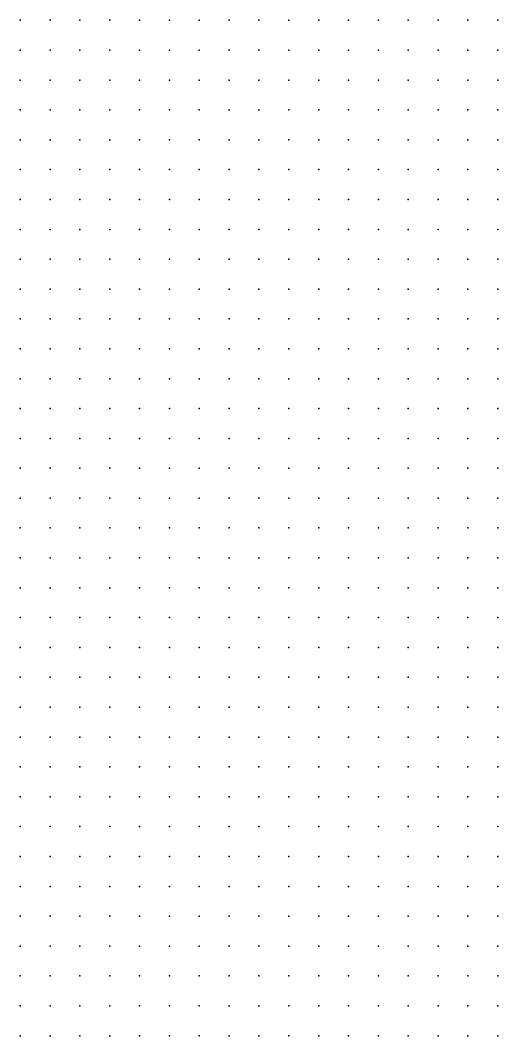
# Model space of a CAD drawing. Header units: millimetres. Extents: x 2848 to 6961, y 1568 to 7914.
# Drawn here: x 3633.28 to 3649.28, y 1615.29 to 1649.29 of the extents above; entities that cross this region are included whole.
import ezdxf

# ---------------------------------------------------------------- set-up
doc = ezdxf.new("R2010")
doc.units = ezdxf.units.MM
doc.header["$PDSIZE"] = -2

msp = doc.modelspace()

# ---------------------------------------------------------------- linework, layer by layer
at = {"color": 30, "true_color": 0xff692a}
msp.add_point((3633.282, 1649.289), dxfattribs=at)
at = {"color": 30, "true_color": 0xff6a28}
msp.add_point((3634.282, 1649.289), dxfattribs=at)
at = {"color": 30, "true_color": 0xfd6a25}
msp.add_point((3635.282, 1649.289), dxfattribs=at)
at = {"color": 30, "true_color": 0xff6b25}
msp.add_point((3636.282, 1649.289), dxfattribs=at)
at = {"color": 30, "true_color": 0xfe6627}
msp.add_point((3637.282, 1649.289), dxfattribs=at)
at = {"color": 30, "true_color": 0xfd8224}
msp.add_point((3638.282, 1649.289), dxfattribs=at)
at = {"color": 40, "true_color": 0xffb11d}
msp.add_point((3639.282, 1649.289), dxfattribs=at)
at = {"color": 40, "true_color": 0xffaf1f}
for p in [(3640.282, 1649.289), (3641.282, 1647.289)]:
    msp.add_point(p, dxfattribs=at)
at = {"color": 40, "true_color": 0xffb01f}
for p in [(3641.282, 1649.289), (3642.282, 1648.289)]:
    msp.add_point(p, dxfattribs=at)
at = {"color": 40, "true_color": 0xfeb220}
msp.add_point((3642.282, 1649.289), dxfattribs=at)
at = {"color": 40, "true_color": 0xfeb322}
msp.add_point((3643.282, 1649.289), dxfattribs=at)
at = {"color": 40, "true_color": 0xfeb324}
msp.add_point((3644.282, 1649.289), dxfattribs=at)
at = {"color": 40, "true_color": 0xffb820}
msp.add_point((3645.282, 1649.289), dxfattribs=at)
at = {"color": 40, "true_color": 0xfebc1f}
msp.add_point((3646.282, 1649.289), dxfattribs=at)
at = {"color": 23, "true_color": 0xc57e68}
msp.add_point((3647.282, 1649.289), dxfattribs=at)
at = {"color": 205, "true_color": 0x803abe}
msp.add_point((3648.282, 1649.289), dxfattribs=at)
at = {"color": 192, "true_color": 0x6d2ed5}
msp.add_point((3649.282, 1649.289), dxfattribs=at)
at = {"color": 30, "true_color": 0xfe682b}
msp.add_point((3633.282, 1648.289), dxfattribs=at)
at = {"color": 30, "true_color": 0xff6827}
msp.add_point((3634.282, 1648.289), dxfattribs=at)
at = {"color": 30, "true_color": 0xff6b29}
msp.add_point((3635.282, 1648.289), dxfattribs=at)
at = {"color": 30, "true_color": 0xff6d27}
msp.add_point((3636.282, 1648.289), dxfattribs=at)
at = {"color": 30, "true_color": 0xff6726}
msp.add_point((3637.282, 1648.289), dxfattribs=at)
at = {"color": 30, "true_color": 0xfd8524}
msp.add_point((3638.282, 1648.289), dxfattribs=at)
at = {"color": 40, "true_color": 0xffb11b}
msp.add_point((3639.282, 1648.289), dxfattribs=at)
at = {"color": 40, "true_color": 0xffad1d}
msp.add_point((3640.282, 1648.289), dxfattribs=at)
at = {"color": 40, "true_color": 0xffaf20}
msp.add_point((3641.282, 1648.289), dxfattribs=at)
at = {"color": 40, "true_color": 0xfeb123}
msp.add_point((3643.282, 1648.289), dxfattribs=at)
at = {"color": 40, "true_color": 0xfeb71d}
msp.add_point((3644.282, 1648.289), dxfattribs=at)
at = {"color": 40, "true_color": 0xfbae2a}
msp.add_point((3645.282, 1648.289), dxfattribs=at)
at = {"color": 215, "true_color": 0x9b5490}
msp.add_point((3646.282, 1648.289), dxfattribs=at)
at = {"color": 192, "true_color": 0x6a25cd}
msp.add_point((3647.282, 1648.289), dxfattribs=at)
at = {"color": 192, "true_color": 0x7432c7}
msp.add_point((3648.282, 1648.289), dxfattribs=at)
at = {"color": 183, "true_color": 0x763cc4}
msp.add_point((3649.282, 1648.289), dxfattribs=at)
at = {"color": 30, "true_color": 0xff652d}
msp.add_point((3633.282, 1647.289), dxfattribs=at)
at = {"color": 30, "true_color": 0xff662c}
msp.add_point((3634.282, 1647.289), dxfattribs=at)
at = {"color": 30, "true_color": 0xff662d}
msp.add_point((3635.282, 1647.289), dxfattribs=at)
at = {"color": 30, "true_color": 0xff6a29}
msp.add_point((3636.282, 1647.289), dxfattribs=at)
at = {"color": 30, "true_color": 0xfd6728}
msp.add_point((3637.282, 1647.289), dxfattribs=at)
at = {"color": 30, "true_color": 0xff8522}
msp.add_point((3638.282, 1647.289), dxfattribs=at)
at = {"color": 40, "true_color": 0xffb01b}
msp.add_point((3639.282, 1647.289), dxfattribs=at)
at = {"color": 40, "true_color": 0xffac1e}
msp.add_point((3640.282, 1647.289), dxfattribs=at)
at = {"color": 40, "true_color": 0xffae21}
msp.add_point((3642.282, 1647.289), dxfattribs=at)
at = {"color": 40, "true_color": 0xffb61b}
msp.add_point((3643.282, 1647.289), dxfattribs=at)
at = {"color": 40, "true_color": 0xf4a92c}
msp.add_point((3644.282, 1647.289), dxfattribs=at)
at = {"color": 205, "true_color": 0x893fa0}
msp.add_point((3645.282, 1647.289), dxfattribs=at)
at = {"color": 192, "true_color": 0x6723c4}
msp.add_point((3646.282, 1647.289), dxfattribs=at)
at = {"color": 195, "true_color": 0x7634bc}
msp.add_point((3647.282, 1647.289), dxfattribs=at)
at = {"color": 195, "true_color": 0x7336c1}
msp.add_point((3648.282, 1647.289), dxfattribs=at)
at = {"color": 183, "true_color": 0x733ac9}
msp.add_point((3649.282, 1647.289), dxfattribs=at)
at = {"color": 30, "true_color": 0xff642e}
msp.add_point((3633.282, 1646.289), dxfattribs=at)
at = {"color": 30, "true_color": 0xff652c}
for p in [(3634.282, 1646.289), (3635.282, 1646.289)]:
    msp.add_point(p, dxfattribs=at)
at = {"color": 30, "true_color": 0xfe6829}
msp.add_point((3636.282, 1646.289), dxfattribs=at)
at = {"color": 30, "true_color": 0xff642b}
for p in [(3637.282, 1646.289), (3635.282, 1645.289)]:
    msp.add_point(p, dxfattribs=at)
at = {"color": 30, "true_color": 0xfd8023}
for p in [(3638.282, 1646.289), (3639.282, 1641.289)]:
    msp.add_point(p, dxfattribs=at)
at = {"color": 40, "true_color": 0xffaf1c}
msp.add_point((3639.282, 1646.289), dxfattribs=at)
at = {"color": 40, "true_color": 0xfead1e}
for p in [(3640.282, 1646.289), (3641.282, 1646.289)]:
    msp.add_point(p, dxfattribs=at)
at = {"color": 40, "true_color": 0xffb11e}
msp.add_point((3642.282, 1646.289), dxfattribs=at)
at = {"color": 40, "true_color": 0xfbae22}
msp.add_point((3643.282, 1646.289), dxfattribs=at)
at = {"color": 205, "true_color": 0x89429e}
msp.add_point((3644.282, 1646.289), dxfattribs=at)
at = {"color": 192, "true_color": 0x6923c1}
msp.add_point((3645.282, 1646.289), dxfattribs=at)
at = {"color": 195, "true_color": 0x7230b4}
msp.add_point((3646.282, 1646.289), dxfattribs=at)
at = {"color": 195, "true_color": 0x7031bd}
msp.add_point((3647.282, 1646.289), dxfattribs=at)
at = {"color": 195, "true_color": 0x7235c0}
msp.add_point((3648.282, 1646.289), dxfattribs=at)
at = {"color": 195, "true_color": 0x7138c3}
msp.add_point((3649.282, 1646.289), dxfattribs=at)
at = {"color": 30, "true_color": 0xfe612c}
msp.add_point((3633.282, 1645.289), dxfattribs=at)
at = {"color": 30, "true_color": 0xfd642b}
msp.add_point((3634.282, 1645.289), dxfattribs=at)
at = {"color": 30, "true_color": 0xff652f}
msp.add_point((3636.282, 1645.289), dxfattribs=at)
at = {"color": 30, "true_color": 0xff622b}
msp.add_point((3637.282, 1645.289), dxfattribs=at)
at = {"color": 30, "true_color": 0xfd7927}
msp.add_point((3638.282, 1645.289), dxfattribs=at)
at = {"color": 40, "true_color": 0xffad19}
for p in [(3639.282, 1645.289), (3640.282, 1642.289)]:
    msp.add_point(p, dxfattribs=at)
at = {"color": 40, "true_color": 0xffab1a}
msp.add_point((3640.282, 1645.289), dxfattribs=at)
at = {"color": 40, "true_color": 0xfdac1f}
msp.add_point((3641.282, 1645.289), dxfattribs=at)
at = {"color": 40, "true_color": 0xffb619}
msp.add_point((3642.282, 1645.289), dxfattribs=at)
at = {"color": 225, "true_color": 0xa65c7f}
msp.add_point((3643.282, 1645.289), dxfattribs=at)
at = {"color": 192, "true_color": 0x6321c1}
msp.add_point((3644.282, 1645.289), dxfattribs=at)
at = {"color": 195, "true_color": 0x722fb2}
msp.add_point((3645.282, 1645.289), dxfattribs=at)
at = {"color": 195, "true_color": 0x6f2bb6}
msp.add_point((3646.282, 1645.289), dxfattribs=at)
at = {"color": 195, "true_color": 0x6e2fbb}
msp.add_point((3647.282, 1645.289), dxfattribs=at)
at = {"color": 195, "true_color": 0x6e36bf}
msp.add_point((3648.282, 1645.289), dxfattribs=at)
at = {"color": 195, "true_color": 0x6d39c1}
msp.add_point((3649.282, 1645.289), dxfattribs=at)
at = {"color": 30, "true_color": 0xfe612e}
for p in [(3633.282, 1644.289), (3636.282, 1642.289), (3637.282, 1641.289)]:
    msp.add_point(p, dxfattribs=at)
at = {"color": 30, "true_color": 0xfe622f}
msp.add_point((3634.282, 1644.289), dxfattribs=at)
at = {"color": 30, "true_color": 0xff622d}
msp.add_point((3635.282, 1644.289), dxfattribs=at)
at = {"color": 30, "true_color": 0xff642c}
for p in [(3636.282, 1644.289), (3637.282, 1643.289)]:
    msp.add_point(p, dxfattribs=at)
at = {"color": 30, "true_color": 0xfe632a}
msp.add_point((3637.282, 1644.289), dxfattribs=at)
at = {"color": 30, "true_color": 0xff7129}
msp.add_point((3638.282, 1644.289), dxfattribs=at)
at = {"color": 40, "true_color": 0xffa91c}
msp.add_point((3639.282, 1644.289), dxfattribs=at)
at = {"color": 40, "true_color": 0xfca91d}
msp.add_point((3640.282, 1644.289), dxfattribs=at)
at = {"color": 40, "true_color": 0xffb413}
msp.add_point((3641.282, 1644.289), dxfattribs=at)
at = {"color": 23, "true_color": 0xd78949}
msp.add_point((3642.282, 1644.289), dxfattribs=at)
at = {"color": 192, "true_color": 0x6524bc}
msp.add_point((3643.282, 1644.289), dxfattribs=at)
at = {"color": 195, "true_color": 0x6d2eb1}
msp.add_point((3644.282, 1644.289), dxfattribs=at)
at = {"color": 195, "true_color": 0x6e2bb6}
msp.add_point((3645.282, 1644.289), dxfattribs=at)
at = {"color": 195, "true_color": 0x6c2cb4}
msp.add_point((3646.282, 1644.289), dxfattribs=at)
at = {"color": 195, "true_color": 0x6a30b8}
msp.add_point((3647.282, 1644.289), dxfattribs=at)
at = {"color": 195, "true_color": 0x6d33bd}
msp.add_point((3648.282, 1644.289), dxfattribs=at)
at = {"color": 195, "true_color": 0x6b37bf}
msp.add_point((3649.282, 1644.289), dxfattribs=at)
at = {"color": 20, "true_color": 0xff5f2f}
for p in [(3633.282, 1643.289), (3634.282, 1642.289), (3635.282, 1642.289), (3636.282, 1641.289), (3637.282, 1640.289)]:
    msp.add_point(p, dxfattribs=at)
at = {"color": 30, "true_color": 0xfe6030}
msp.add_point((3634.282, 1643.289), dxfattribs=at)
at = {"color": 30, "true_color": 0xff602e}
for p in [(3635.282, 1643.289), (3638.282, 1642.289)]:
    msp.add_point(p, dxfattribs=at)
at = {"color": 30, "true_color": 0xfe632d}
for p in [(3636.282, 1643.289), (3637.282, 1642.289)]:
    msp.add_point(p, dxfattribs=at)
at = {"color": 30, "true_color": 0xff672b}
msp.add_point((3638.282, 1643.289), dxfattribs=at)
at = {"color": 40, "true_color": 0xffa21e}
msp.add_point((3639.282, 1643.289), dxfattribs=at)
at = {"color": 40, "true_color": 0xfcab1b}
msp.add_point((3640.282, 1643.289), dxfattribs=at)
at = {"color": 40, "true_color": 0xffae16}
msp.add_point((3641.282, 1643.289), dxfattribs=at)
at = {"color": 205, "true_color": 0x8d4b93}
msp.add_point((3642.282, 1643.289), dxfattribs=at)
at = {"color": 192, "true_color": 0x6727bc}
msp.add_point((3643.282, 1643.289), dxfattribs=at)
at = {"color": 195, "true_color": 0x6d2fb4}
msp.add_point((3644.282, 1643.289), dxfattribs=at)
at = {"color": 195, "true_color": 0x6c2eb5}
msp.add_point((3645.282, 1643.289), dxfattribs=at)
at = {"color": 195, "true_color": 0x6a2eb4}
msp.add_point((3646.282, 1643.289), dxfattribs=at)
at = {"color": 195, "true_color": 0x6a31b6}
msp.add_point((3647.282, 1643.289), dxfattribs=at)
at = {"color": 195, "true_color": 0x6934ba}
msp.add_point((3648.282, 1643.289), dxfattribs=at)
at = {"color": 195, "true_color": 0x6a38bd}
msp.add_point((3649.282, 1643.289), dxfattribs=at)
at = {"color": 20, "true_color": 0xff5d2f}
for p in [(3633.282, 1642.289), (3636.282, 1640.289), (3637.282, 1639.289)]:
    msp.add_point(p, dxfattribs=at)
at = {"color": 30, "true_color": 0xfe931f}
msp.add_point((3639.282, 1642.289), dxfattribs=at)
at = {"color": 40, "true_color": 0xf5a125}
msp.add_point((3641.282, 1642.289), dxfattribs=at)
at = {"color": 195, "true_color": 0x7635ab}
msp.add_point((3642.282, 1642.289), dxfattribs=at)
at = {"color": 195, "true_color": 0x692cb7}
msp.add_point((3643.282, 1642.289), dxfattribs=at)
at = {"color": 185, "true_color": 0x682fb2}
msp.add_point((3644.282, 1642.289), dxfattribs=at)
at = {"color": 195, "true_color": 0x6930b5}
for p in [(3645.282, 1642.289), (3646.282, 1642.289)]:
    msp.add_point(p, dxfattribs=at)
at = {"color": 185, "true_color": 0x6830b5}
msp.add_point((3647.282, 1642.289), dxfattribs=at)
at = {"color": 185, "true_color": 0x6833b7}
msp.add_point((3648.282, 1642.289), dxfattribs=at)
at = {"color": 195, "true_color": 0x6937bc}
msp.add_point((3649.282, 1642.289), dxfattribs=at)
at = {"color": 20, "true_color": 0xfe5b30}
for p in [(3633.282, 1641.289), (3636.282, 1639.289)]:
    msp.add_point(p, dxfattribs=at)
at = {"color": 20, "true_color": 0xff5c2f}
msp.add_point((3634.282, 1641.289), dxfattribs=at)
at = {"color": 20, "true_color": 0xfd5f2f}
for p in [(3635.282, 1641.289), (3646.282, 1629.289)]:
    msp.add_point(p, dxfattribs=at)
at = {"color": 20, "true_color": 0xff5d2e}
msp.add_point((3638.282, 1641.289), dxfattribs=at)
at = {"color": 40, "true_color": 0xffae17}
msp.add_point((3640.282, 1641.289), dxfattribs=at)
at = {"color": 40, "true_color": 0xffa91b}
msp.add_point((3641.282, 1641.289), dxfattribs=at)
at = {"color": 205, "true_color": 0x834399}
msp.add_point((3642.282, 1641.289), dxfattribs=at)
at = {"color": 192, "true_color": 0x622bbc}
msp.add_point((3643.282, 1641.289), dxfattribs=at)
at = {"color": 195, "true_color": 0x6930b1}
msp.add_point((3644.282, 1641.289), dxfattribs=at)
at = {"color": 185, "true_color": 0x6530b2}
msp.add_point((3645.282, 1641.289), dxfattribs=at)
at = {"color": 185, "true_color": 0x672fb4}
msp.add_point((3646.282, 1641.289), dxfattribs=at)
at = {"color": 185, "true_color": 0x6631b3}
for p in [(3647.282, 1641.289), (3645.282, 1640.289)]:
    msp.add_point(p, dxfattribs=at)
at = {"color": 185, "true_color": 0x6633b4}
msp.add_point((3648.282, 1641.289), dxfattribs=at)
at = {"color": 185, "true_color": 0x6637b9}
msp.add_point((3649.282, 1641.289), dxfattribs=at)
at = {"color": 20, "true_color": 0xff5931}
for p in [(3633.282, 1640.289), (3636.282, 1638.289)]:
    msp.add_point(p, dxfattribs=at)
at = {"color": 20, "true_color": 0xff5a32}
for p in [(3634.282, 1640.289), (3638.282, 1637.289), (3639.282, 1637.289), (3639.282, 1636.289)]:
    msp.add_point(p, dxfattribs=at)
at = {"color": 20, "true_color": 0xfe5d31}
msp.add_point((3635.282, 1640.289), dxfattribs=at)
at = {"color": 20, "true_color": 0xfe5d2f}
for p in [(3638.282, 1640.289), (3638.282, 1639.289), (3638.282, 1638.289)]:
    msp.add_point(p, dxfattribs=at)
at = {"color": 30, "true_color": 0xfd6c29}
msp.add_point((3639.282, 1640.289), dxfattribs=at)
at = {"color": 40, "true_color": 0xfca518}
msp.add_point((3640.282, 1640.289), dxfattribs=at)
at = {"color": 40, "true_color": 0xffae12}
msp.add_point((3641.282, 1640.289), dxfattribs=at)
at = {"color": 225, "true_color": 0x9b5883}
msp.add_point((3642.282, 1640.289), dxfattribs=at)
at = {"color": 192, "true_color": 0x5b29be}
msp.add_point((3643.282, 1640.289), dxfattribs=at)
at = {"color": 195, "true_color": 0x6a32b1}
msp.add_point((3644.282, 1640.289), dxfattribs=at)
at = {"color": 185, "true_color": 0x6532b3}
for p in [(3646.282, 1640.289), (3645.282, 1639.289)]:
    msp.add_point(p, dxfattribs=at)
at = {"color": 185, "true_color": 0x6532b1}
msp.add_point((3647.282, 1640.289), dxfattribs=at)
at = {"color": 185, "true_color": 0x6433b1}
for p in [(3648.282, 1640.289), (3644.282, 1638.289)]:
    msp.add_point(p, dxfattribs=at)
at = {"color": 185, "true_color": 0x6336b5}
msp.add_point((3649.282, 1640.289), dxfattribs=at)
at = {"color": 20, "true_color": 0xff5732}
for p in [(3633.282, 1639.289), (3640.282, 1634.289)]:
    msp.add_point(p, dxfattribs=at)
at = {"color": 20, "true_color": 0xff5834}
msp.add_point((3634.282, 1639.289), dxfattribs=at)
at = {"color": 20, "true_color": 0xff5932}
msp.add_point((3635.282, 1639.289), dxfattribs=at)
at = {"color": 20, "true_color": 0xfe5e2e}
msp.add_point((3639.282, 1639.289), dxfattribs=at)
at = {"color": 30, "true_color": 0xfc9721}
msp.add_point((3640.282, 1639.289), dxfattribs=at)
at = {"color": 40, "true_color": 0xffb40d}
msp.add_point((3641.282, 1639.289), dxfattribs=at)
at = {"color": 13, "true_color": 0xb9725e}
msp.add_point((3642.282, 1639.289), dxfattribs=at)
at = {"color": 192, "true_color": 0x5b29c0}
msp.add_point((3643.282, 1639.289), dxfattribs=at)
at = {"color": 185, "true_color": 0x6634af}
msp.add_point((3644.282, 1639.289), dxfattribs=at)
at = {"color": 185, "true_color": 0x6133b0}
msp.add_point((3646.282, 1639.289), dxfattribs=at)
at = {"color": 185, "true_color": 0x6134b3}
msp.add_point((3647.282, 1639.289), dxfattribs=at)
at = {"color": 185, "true_color": 0x6234b1}
for p in [(3648.282, 1639.289), (3645.282, 1638.289)]:
    msp.add_point(p, dxfattribs=at)
at = {"color": 185, "true_color": 0x6036b2}
msp.add_point((3649.282, 1639.289), dxfattribs=at)
at = {"color": 20, "true_color": 0xff5733}
for p in [(3633.282, 1638.289), (3634.282, 1638.289), (3635.282, 1637.289), (3636.282, 1636.289), (3637.282, 1636.289), (3638.282, 1635.289), (3639.282, 1634.289)]:
    msp.add_point(p, dxfattribs=at)
at = {"color": 20, "true_color": 0xff5833}
for p in [(3635.282, 1638.289), (3636.282, 1637.289), (3637.282, 1637.289), (3638.282, 1636.289), (3639.282, 1635.289), (3640.282, 1635.289)]:
    msp.add_point(p, dxfattribs=at)
at = {"color": 20, "true_color": 0xfe5b32}
for p in [(3637.282, 1638.289), (3647.282, 1628.289)]:
    msp.add_point(p, dxfattribs=at)
at = {"color": 20, "true_color": 0xff5632}
for p in [(3639.282, 1638.289), (3640.282, 1636.289)]:
    msp.add_point(p, dxfattribs=at)
at = {"color": 30, "true_color": 0xfe7a28}
msp.add_point((3640.282, 1638.289), dxfattribs=at)
at = {"color": 40, "true_color": 0xfeb010}
msp.add_point((3641.282, 1638.289), dxfattribs=at)
at = {"color": 33, "true_color": 0xe29136}
msp.add_point((3642.282, 1638.289), dxfattribs=at)
at = {"color": 185, "true_color": 0x6031b5}
msp.add_point((3643.282, 1638.289), dxfattribs=at)
at = {"color": 185, "true_color": 0x6236b2}
msp.add_point((3646.282, 1638.289), dxfattribs=at)
at = {"color": 185, "true_color": 0x6033b2}
msp.add_point((3647.282, 1638.289), dxfattribs=at)
at = {"color": 185, "true_color": 0x6135b1}
msp.add_point((3648.282, 1638.289), dxfattribs=at)
at = {"color": 185, "true_color": 0x5e36b1}
for p in [(3649.282, 1638.289), (3647.282, 1637.289), (3646.282, 1636.289)]:
    msp.add_point(p, dxfattribs=at)
at = {"color": 20, "true_color": 0xff5537}
msp.add_point((3633.282, 1637.289), dxfattribs=at)
at = {"color": 20, "true_color": 0xff5534}
for p in [(3634.282, 1637.289), (3637.282, 1635.289)]:
    msp.add_point(p, dxfattribs=at)
at = {"color": 30, "true_color": 0xfc602f}
msp.add_point((3640.282, 1637.289), dxfattribs=at)
at = {"color": 30, "true_color": 0xff9e1b}
msp.add_point((3641.282, 1637.289), dxfattribs=at)
at = {"color": 40, "true_color": 0xffac16}
msp.add_point((3642.282, 1637.289), dxfattribs=at)
at = {"color": 205, "true_color": 0x7f4a92}
msp.add_point((3643.282, 1637.289), dxfattribs=at)
at = {"color": 185, "true_color": 0x5a30b6}
msp.add_point((3644.282, 1637.289), dxfattribs=at)
at = {"color": 185, "true_color": 0x6236af}
msp.add_point((3645.282, 1637.289), dxfattribs=at)
at = {"color": 185, "true_color": 0x5f35b1}
msp.add_point((3646.282, 1637.289), dxfattribs=at)
at = {"color": 185, "true_color": 0x5d37b1}
msp.add_point((3648.282, 1637.289), dxfattribs=at)
at = {"color": 185, "true_color": 0x5d35b0}
msp.add_point((3649.282, 1637.289), dxfattribs=at)
at = {"color": 20, "true_color": 0xff5237}
for p in [(3633.282, 1636.289), (3634.282, 1635.289), (3636.282, 1634.289), (3637.282, 1633.289), (3639.282, 1632.289), (3640.282, 1631.289), (3641.282, 1631.289)]:
    msp.add_point(p, dxfattribs=at)
at = {"color": 20, "true_color": 0xff5436}
for p in [(3634.282, 1636.289), (3637.282, 1634.289), (3638.282, 1634.289), (3639.282, 1633.289), (3642.282, 1631.289), (3643.282, 1631.289)]:
    msp.add_point(p, dxfattribs=at)
at = {"color": 20, "true_color": 0xff5635}
msp.add_point((3635.282, 1636.289), dxfattribs=at)
at = {"color": 30, "true_color": 0xfd7a2a}
msp.add_point((3641.282, 1636.289), dxfattribs=at)
at = {"color": 40, "true_color": 0xffb40b}
msp.add_point((3642.282, 1636.289), dxfattribs=at)
at = {"color": 23, "true_color": 0xbb755b}
msp.add_point((3643.282, 1636.289), dxfattribs=at)
at = {"color": 175, "true_color": 0x532dbe}
msp.add_point((3644.282, 1636.289), dxfattribs=at)
at = {"color": 185, "true_color": 0x6138ae}
msp.add_point((3645.282, 1636.289), dxfattribs=at)
at = {"color": 185, "true_color": 0x5b37b1}
msp.add_point((3647.282, 1636.289), dxfattribs=at)
at = {"color": 185, "true_color": 0x5d37ae}
msp.add_point((3648.282, 1636.289), dxfattribs=at)
at = {"color": 185, "true_color": 0x5d37b0}
for p in [(3649.282, 1636.289), (3646.282, 1635.289)]:
    msp.add_point(p, dxfattribs=at)
at = {"color": 20, "true_color": 0xff5138}
for p in [(3633.282, 1635.289), (3634.282, 1634.289), (3635.282, 1634.289), (3636.282, 1633.289), (3638.282, 1632.289), (3640.282, 1630.289), (3643.282, 1629.289), (3647.282, 1626.289)]:
    msp.add_point(p, dxfattribs=at)
at = {"color": 20, "true_color": 0xfe5337}
for p in [(3635.282, 1635.289), (3640.282, 1632.289)]:
    msp.add_point(p, dxfattribs=at)
at = {"color": 20, "true_color": 0xff5438}
msp.add_point((3636.282, 1635.289), dxfattribs=at)
at = {"color": 20, "true_color": 0xfd5933}
msp.add_point((3641.282, 1635.289), dxfattribs=at)
at = {"color": 30, "true_color": 0xff9b19}
msp.add_point((3642.282, 1635.289), dxfattribs=at)
at = {"color": 40, "true_color": 0xf5a41d}
msp.add_point((3643.282, 1635.289), dxfattribs=at)
at = {"color": 185, "true_color": 0x683ea4}
msp.add_point((3644.282, 1635.289), dxfattribs=at)
at = {"color": 185, "true_color": 0x5935b3}
msp.add_point((3645.282, 1635.289), dxfattribs=at)
at = {"color": 185, "true_color": 0x5a37ad}
msp.add_point((3647.282, 1635.289), dxfattribs=at)
at = {"color": 185, "true_color": 0x5937b0}
msp.add_point((3648.282, 1635.289), dxfattribs=at)
at = {"color": 185, "true_color": 0x5a38b0}
msp.add_point((3649.282, 1635.289), dxfattribs=at)
at = {"color": 20, "true_color": 0xff4f37}
for p in [(3633.282, 1634.289), (3636.282, 1632.289)]:
    msp.add_point(p, dxfattribs=at)
at = {"color": 20, "true_color": 0xfd5435}
for p in [(3641.282, 1634.289), (3643.282, 1630.289)]:
    msp.add_point(p, dxfattribs=at)
at = {"color": 30, "true_color": 0xfd692d}
msp.add_point((3642.282, 1634.289), dxfattribs=at)
at = {"color": 40, "true_color": 0xffb10c}
msp.add_point((3643.282, 1634.289), dxfattribs=at)
at = {"color": 13, "true_color": 0xb4715e}
msp.add_point((3644.282, 1634.289), dxfattribs=at)
at = {"color": 175, "true_color": 0x4f30bc}
msp.add_point((3645.282, 1634.289), dxfattribs=at)
at = {"color": 185, "true_color": 0x5d3bac}
msp.add_point((3646.282, 1634.289), dxfattribs=at)
at = {"color": 185, "true_color": 0x5839b1}
for p in [(3647.282, 1634.289), (3649.282, 1634.289)]:
    msp.add_point(p, dxfattribs=at)
at = {"color": 185, "true_color": 0x573aae}
msp.add_point((3648.282, 1634.289), dxfattribs=at)
at = {"color": 20, "true_color": 0xfe4d3b}
msp.add_point((3633.282, 1633.289), dxfattribs=at)
at = {"color": 20, "true_color": 0xff4f38}
for p in [(3634.282, 1633.289), (3635.282, 1632.289), (3637.282, 1631.289), (3639.282, 1630.289), (3642.282, 1628.289), (3644.282, 1627.289)]:
    msp.add_point(p, dxfattribs=at)
at = {"color": 20, "true_color": 0xff5038}
for p in [(3635.282, 1633.289), (3637.282, 1632.289), (3638.282, 1631.289), (3643.282, 1628.289)]:
    msp.add_point(p, dxfattribs=at)
at = {"color": 20, "true_color": 0xfe5335}
for p in [(3638.282, 1633.289), (3641.282, 1632.289)]:
    msp.add_point(p, dxfattribs=at)
at = {"color": 20, "true_color": 0xff5532}
msp.add_point((3640.282, 1633.289), dxfattribs=at)
at = {"color": 20, "true_color": 0xfe5735}
msp.add_point((3641.282, 1633.289), dxfattribs=at)
at = {"color": 20, "true_color": 0xfd5236}
for p in [(3642.282, 1633.289), (3641.282, 1630.289)]:
    msp.add_point(p, dxfattribs=at)
at = {"color": 30, "true_color": 0xff8323}
msp.add_point((3643.282, 1633.289), dxfattribs=at)
at = {"color": 40, "true_color": 0xfcaa18}
msp.add_point((3644.282, 1633.289), dxfattribs=at)
at = {"color": 195, "true_color": 0x6f4897}
msp.add_point((3645.282, 1633.289), dxfattribs=at)
at = {"color": 175, "true_color": 0x5035b6}
msp.add_point((3646.282, 1633.289), dxfattribs=at)
at = {"color": 185, "true_color": 0x5d3ab0}
msp.add_point((3647.282, 1633.289), dxfattribs=at)
at = {"color": 185, "true_color": 0x5839b0}
for p in [(3648.282, 1633.289), (3649.282, 1631.289)]:
    msp.add_point(p, dxfattribs=at)
at = {"color": 185, "true_color": 0x5839ae}
msp.add_point((3649.282, 1633.289), dxfattribs=at)
at = {"color": 20, "true_color": 0xff4b3a}
for p in [(3633.282, 1632.289), (3634.282, 1631.289), (3636.282, 1630.289), (3637.282, 1629.289), (3638.282, 1629.289), (3639.282, 1628.289), (3640.282, 1628.289), (3649.282, 1623.289)]:
    msp.add_point(p, dxfattribs=at)
at = {"color": 20, "true_color": 0xff4d39}
for p in [(3634.282, 1632.289), (3636.282, 1631.289), (3637.282, 1630.289), (3639.282, 1629.289), (3648.282, 1625.289)]:
    msp.add_point(p, dxfattribs=at)
at = {"color": 20, "true_color": 0xfe5632}
msp.add_point((3642.282, 1632.289), dxfattribs=at)
at = {"color": 20, "true_color": 0xfa5537}
msp.add_point((3643.282, 1632.289), dxfattribs=at)
at = {"color": 30, "true_color": 0xff9918}
msp.add_point((3644.282, 1632.289), dxfattribs=at)
at = {"color": 33, "true_color": 0xd68f3d}
msp.add_point((3645.282, 1632.289), dxfattribs=at)
at = {"color": 175, "true_color": 0x5032b4}
msp.add_point((3646.282, 1632.289), dxfattribs=at)
at = {"color": 185, "true_color": 0x593aaf}
msp.add_point((3647.282, 1632.289), dxfattribs=at)
at = {"color": 185, "true_color": 0x5b39b2}
msp.add_point((3648.282, 1632.289), dxfattribs=at)
at = {"color": 185, "true_color": 0x5738ad}
msp.add_point((3649.282, 1632.289), dxfattribs=at)
at = {"color": 20, "true_color": 0xff493b}
for p in [(3633.282, 1631.289), (3636.282, 1629.289), (3637.282, 1628.289), (3638.282, 1627.289), (3639.282, 1627.289), (3643.282, 1625.289), (3645.282, 1624.289), (3649.282, 1622.289)]:
    msp.add_point(p, dxfattribs=at)
at = {"color": 20, "true_color": 0xff4c38}
for p in [(3635.282, 1631.289), (3641.282, 1627.289), (3645.282, 1625.289), (3646.282, 1625.289)]:
    msp.add_point(p, dxfattribs=at)
at = {"color": 20, "true_color": 0xff5139}
for p in [(3639.282, 1631.289), (3644.282, 1630.289), (3642.282, 1629.289), (3644.282, 1628.289)]:
    msp.add_point(p, dxfattribs=at)
at = {"color": 20, "true_color": 0xfc5833}
msp.add_point((3644.282, 1631.289), dxfattribs=at)
at = {"color": 40, "true_color": 0xffa510}
msp.add_point((3645.282, 1631.289), dxfattribs=at)
at = {"color": 35, "true_color": 0xa77264}
msp.add_point((3646.282, 1631.289), dxfattribs=at)
at = {"color": 175, "true_color": 0x4a2fbc}
msp.add_point((3647.282, 1631.289), dxfattribs=at)
at = {"color": 185, "true_color": 0x5a3cac}
msp.add_point((3648.282, 1631.289), dxfattribs=at)
at = {"color": 20, "true_color": 0xff493c}
for p in [(3633.282, 1630.289), (3635.282, 1629.289), (3636.282, 1628.289), (3648.282, 1622.289), (3649.282, 1621.289)]:
    msp.add_point(p, dxfattribs=at)
at = {"color": 20, "true_color": 0xff4a3d}
msp.add_point((3634.282, 1630.289), dxfattribs=at)
at = {"color": 20, "true_color": 0xff4b3c}
for p in [(3635.282, 1630.289), (3648.282, 1623.289)]:
    msp.add_point(p, dxfattribs=at)
at = {"color": 20, "true_color": 0xff5039}
msp.add_point((3638.282, 1630.289), dxfattribs=at)
at = {"color": 20, "true_color": 0xfe5339}
msp.add_point((3642.282, 1630.289), dxfattribs=at)
at = {"color": 20, "true_color": 0xff5d32}
msp.add_point((3645.282, 1630.289), dxfattribs=at)
at = {"color": 40, "true_color": 0xfea115}
msp.add_point((3646.282, 1630.289), dxfattribs=at)
at = {"color": 225, "true_color": 0x8c5e82}
msp.add_point((3647.282, 1630.289), dxfattribs=at)
at = {"color": 175, "true_color": 0x4d2dbc}
msp.add_point((3648.282, 1630.289), dxfattribs=at)
at = {"color": 185, "true_color": 0x5a3dab}
msp.add_point((3649.282, 1630.289), dxfattribs=at)
at = {"color": 20, "true_color": 0xff473b}
for p in [(3633.282, 1629.289), (3638.282, 1626.289), (3639.282, 1626.289), (3639.282, 1625.289), (3644.282, 1623.289)]:
    msp.add_point(p, dxfattribs=at)
at = {"color": 20, "true_color": 0xfe483b}
for p in [(3634.282, 1629.289), (3635.282, 1628.289), (3637.282, 1627.289), (3641.282, 1625.289), (3647.282, 1622.289), (3648.282, 1621.289)]:
    msp.add_point(p, dxfattribs=at)
at = {"color": 20, "true_color": 0xff4e3a}
for p in [(3640.282, 1629.289), (3643.282, 1627.289), (3647.282, 1625.289), (3648.282, 1624.289), (3649.282, 1624.289)]:
    msp.add_point(p, dxfattribs=at)
at = {"color": 20, "true_color": 0xff4f3b}
msp.add_point((3641.282, 1629.289), dxfattribs=at)
at = {"color": 20, "true_color": 0xff5335}
for p in [(3644.282, 1629.289), (3646.282, 1627.289)]:
    msp.add_point(p, dxfattribs=at)
at = {"color": 20, "true_color": 0xfd4f37}
msp.add_point((3645.282, 1629.289), dxfattribs=at)
at = {"color": 30, "true_color": 0xfd9c1a}
msp.add_point((3647.282, 1629.289), dxfattribs=at)
at = {"color": 195, "true_color": 0x7b568c}
msp.add_point((3648.282, 1629.289), dxfattribs=at)
at = {"color": 175, "true_color": 0x4b30bb}
msp.add_point((3649.282, 1629.289), dxfattribs=at)
at = {"color": 20, "true_color": 0xfe463e}
for p in [(3633.282, 1628.289), (3634.282, 1627.289), (3636.282, 1626.289), (3638.282, 1625.289), (3639.282, 1624.289), (3642.282, 1622.289), (3646.282, 1621.289), (3647.282, 1620.289)]:
    msp.add_point(p, dxfattribs=at)
at = {"color": 20, "true_color": 0xff473d}
for p in [(3634.282, 1628.289), (3636.282, 1627.289), (3643.282, 1623.289), (3645.282, 1622.289), (3647.282, 1621.289), (3648.282, 1620.289), (3649.282, 1620.289)]:
    msp.add_point(p, dxfattribs=at)
at = {"color": 20, "true_color": 0xff4a3c}
for p in [(3638.282, 1628.289), (3644.282, 1625.289), (3644.282, 1624.289)]:
    msp.add_point(p, dxfattribs=at)
at = {"color": 20, "true_color": 0xff4d37}
for p in [(3641.282, 1628.289), (3642.282, 1627.289)]:
    msp.add_point(p, dxfattribs=at)
at = {"color": 20, "true_color": 0xfd5234}
msp.add_point((3645.282, 1628.289), dxfattribs=at)
at = {"color": 20, "true_color": 0xfd4c3a}
msp.add_point((3646.282, 1628.289), dxfattribs=at)
at = {"color": 30, "true_color": 0xfb8f22}
msp.add_point((3648.282, 1628.289), dxfattribs=at)
at = {"color": 205, "true_color": 0x7d568d}
msp.add_point((3649.282, 1628.289), dxfattribs=at)
at = {"color": 20, "true_color": 0xff4341}
for p in [(3633.282, 1627.289), (3635.282, 1625.289), (3640.282, 1622.289), (3642.282, 1621.289), (3644.282, 1620.289), (3646.282, 1619.289)]:
    msp.add_point(p, dxfattribs=at)
at = {"color": 20, "true_color": 0xfe463c}
for p in [(3635.282, 1627.289), (3637.282, 1626.289), (3642.282, 1623.289)]:
    msp.add_point(p, dxfattribs=at)
at = {"color": 20, "true_color": 0xfc4b3b}
msp.add_point((3640.282, 1627.289), dxfattribs=at)
at = {"color": 20, "true_color": 0xff523a}
msp.add_point((3645.282, 1627.289), dxfattribs=at)
at = {"color": 20, "true_color": 0xfe4e37}
for p in [(3647.282, 1627.289), (3649.282, 1626.289)]:
    msp.add_point(p, dxfattribs=at)
at = {"color": 20, "true_color": 0xfd5433}
msp.add_point((3648.282, 1627.289), dxfattribs=at)
at = {"color": 30, "true_color": 0xfe8125}
msp.add_point((3649.282, 1627.289), dxfattribs=at)
at = {"color": 20, "true_color": 0xfe4241}
msp.add_point((3633.282, 1626.289), dxfattribs=at)
at = {"color": 20, "true_color": 0xff443f}
for p in [(3634.282, 1626.289), (3637.282, 1624.289), (3639.282, 1623.289), (3641.282, 1622.289), (3643.282, 1621.289), (3645.282, 1620.289), (3647.282, 1619.289), (3649.282, 1618.289)]:
    msp.add_point(p, dxfattribs=at)
at = {"color": 20, "true_color": 0xfd453d}
msp.add_point((3635.282, 1626.289), dxfattribs=at)
at = {"color": 20, "true_color": 0xff493e}
for p in [(3640.282, 1626.289), (3642.282, 1625.289), (3645.282, 1623.289)]:
    msp.add_point(p, dxfattribs=at)
at = {"color": 20, "true_color": 0xfe483a}
msp.add_point((3641.282, 1626.289), dxfattribs=at)
at = {"color": 20, "true_color": 0xff4b3d}
msp.add_point((3642.282, 1626.289), dxfattribs=at)
at = {"color": 20, "true_color": 0xff4c3b}
msp.add_point((3643.282, 1626.289), dxfattribs=at)
at = {"color": 20, "true_color": 0xfe4d39}
msp.add_point((3644.282, 1626.289), dxfattribs=at)
at = {"color": 20, "true_color": 0xfe4f3a}
msp.add_point((3645.282, 1626.289), dxfattribs=at)
at = {"color": 20, "true_color": 0xfe5038}
for p in [(3646.282, 1626.289), (3649.282, 1625.289)]:
    msp.add_point(p, dxfattribs=at)
at = {"color": 20, "true_color": 0xff503b}
msp.add_point((3648.282, 1626.289), dxfattribs=at)
at = {"color": 20, "true_color": 0xff4240}
for p in [(3633.282, 1625.289), (3635.282, 1624.289), (3636.282, 1624.289), (3637.282, 1623.289), (3638.282, 1622.289), (3640.282, 1621.289), (3641.282, 1621.289), (3642.282, 1620.289), (3643.282, 1620.289), (3644.282, 1619.289), (3645.282, 1619.289), (3646.282, 1618.289), (3648.282, 1617.289), (3649.282, 1617.289)]:
    msp.add_point(p, dxfattribs=at)
at = {"color": 20, "true_color": 0xfe4240}
for p in [(3634.282, 1625.289), (3639.282, 1622.289)]:
    msp.add_point(p, dxfattribs=at)
at = {"color": 20, "true_color": 0xff443d}
for p in [(3636.282, 1625.289), (3638.282, 1624.289), (3641.282, 1623.289)]:
    msp.add_point(p, dxfattribs=at)
at = {"color": 20, "true_color": 0xff453e}
for p in [(3637.282, 1625.289), (3645.282, 1621.289), (3646.282, 1620.289), (3648.282, 1619.289), (3649.282, 1619.289)]:
    msp.add_point(p, dxfattribs=at)
at = {"color": 20, "true_color": 0xff483a}
msp.add_point((3640.282, 1625.289), dxfattribs=at)
at = {"color": 240, "true_color": 0xff3f42}
for p in [(3633.282, 1624.289), (3635.282, 1623.289), (3636.282, 1622.289), (3638.282, 1621.289), (3638.282, 1620.289), (3642.282, 1619.289), (3644.282, 1618.289), (3646.282, 1617.289), (3647.282, 1616.289), (3648.282, 1616.289)]:
    msp.add_point(p, dxfattribs=at)
at = {"color": 20, "true_color": 0xfe4040}
for p in [(3634.282, 1624.289), (3639.282, 1621.289), (3641.282, 1620.289), (3643.282, 1619.289), (3645.282, 1618.289), (3647.282, 1617.289), (3649.282, 1616.289)]:
    msp.add_point(p, dxfattribs=at)
at = {"color": 20, "true_color": 0xfd453b}
msp.add_point((3640.282, 1624.289), dxfattribs=at)
at = {"color": 20, "true_color": 0xff473e}
msp.add_point((3641.282, 1624.289), dxfattribs=at)
at = {"color": 20, "true_color": 0xfe4938}
msp.add_point((3642.282, 1624.289), dxfattribs=at)
at = {"color": 20, "true_color": 0xff4a3f}
msp.add_point((3643.282, 1624.289), dxfattribs=at)
at = {"color": 20, "true_color": 0xff4b3e}
msp.add_point((3646.282, 1624.289), dxfattribs=at)
at = {"color": 20, "true_color": 0xfc4b39}
msp.add_point((3647.282, 1624.289), dxfattribs=at)
at = {"color": 240, "true_color": 0xff3e41}
for p in [(3633.282, 1623.289), (3634.282, 1623.289), (3639.282, 1620.289), (3640.282, 1619.289), (3641.282, 1619.289), (3642.282, 1618.289), (3644.282, 1617.289), (3646.282, 1616.289)]:
    msp.add_point(p, dxfattribs=at)
at = {"color": 20, "true_color": 0xff403f}
msp.add_point((3636.282, 1623.289), dxfattribs=at)
at = {"color": 20, "true_color": 0xff4141}
for p in [(3638.282, 1623.289), (3647.282, 1618.289)]:
    msp.add_point(p, dxfattribs=at)
at = {"color": 20, "true_color": 0xfd4640}
msp.add_point((3640.282, 1623.289), dxfattribs=at)
at = {"color": 20, "true_color": 0xfe4a39}
msp.add_point((3646.282, 1623.289), dxfattribs=at)
at = {"color": 20, "true_color": 0xff4a39}
msp.add_point((3647.282, 1623.289), dxfattribs=at)
at = {"color": 240, "true_color": 0xff3c44}
for p in [(3633.282, 1622.289), (3634.282, 1621.289), (3635.282, 1620.289), (3636.282, 1620.289), (3638.282, 1619.289), (3641.282, 1617.289), (3644.282, 1616.289), (3646.282, 1615.289)]:
    msp.add_point(p, dxfattribs=at)
at = {"color": 240, "true_color": 0xff3d43}
for p in [(3634.282, 1622.289), (3636.282, 1621.289), (3637.282, 1621.289), (3637.282, 1620.289), (3639.282, 1619.289), (3641.282, 1618.289), (3643.282, 1617.289), (3645.282, 1616.289), (3647.282, 1615.289)]:
    msp.add_point(p, dxfattribs=at)
at = {"color": 240, "true_color": 0xff3d41}
msp.add_point((3635.282, 1622.289), dxfattribs=at)
at = {"color": 240, "true_color": 0xff3f40}
for p in [(3637.282, 1622.289), (3640.282, 1620.289)]:
    msp.add_point(p, dxfattribs=at)
at = {"color": 20, "true_color": 0xfe4540}
msp.add_point((3643.282, 1622.289), dxfattribs=at)
at = {"color": 20, "true_color": 0xfc4639}
msp.add_point((3644.282, 1622.289), dxfattribs=at)
at = {"color": 20, "true_color": 0xfe483d}
msp.add_point((3646.282, 1622.289), dxfattribs=at)
at = {"color": 240, "true_color": 0xff3a44}
for p in [(3633.282, 1621.289), (3634.282, 1620.289), (3636.282, 1619.289), (3638.282, 1618.289), (3640.282, 1617.289), (3642.282, 1616.289), (3644.282, 1615.289)]:
    msp.add_point(p, dxfattribs=at)
at = {"color": 240, "true_color": 0xff3c42}
for p in [(3635.282, 1621.289), (3640.282, 1618.289), (3642.282, 1617.289), (3643.282, 1616.289)]:
    msp.add_point(p, dxfattribs=at)
at = {"color": 20, "true_color": 0xff4540}
msp.add_point((3644.282, 1621.289), dxfattribs=at)
at = {"color": 240, "true_color": 0xfe3845}
for p in [(3633.282, 1620.289), (3634.282, 1619.289), (3638.282, 1617.289), (3640.282, 1616.289), (3642.282, 1615.289)]:
    msp.add_point(p, dxfattribs=at)
at = {"color": 240, "true_color": 0xff3747}
for p in [(3633.282, 1619.289), (3635.282, 1618.289), (3637.282, 1617.289), (3639.282, 1616.289)]:
    msp.add_point(p, dxfattribs=at)
at = {"color": 240, "true_color": 0xff3946}
for p in [(3635.282, 1619.289), (3637.282, 1618.289), (3639.282, 1617.289), (3641.282, 1616.289), (3643.282, 1615.289)]:
    msp.add_point(p, dxfattribs=at)
at = {"color": 240, "true_color": 0xff3b45}
for p in [(3637.282, 1619.289), (3639.282, 1618.289)]:
    msp.add_point(p, dxfattribs=at)
at = {"color": 240, "true_color": 0xff3648}
for p in [(3633.282, 1618.289), (3634.282, 1618.289), (3635.282, 1617.289), (3636.282, 1617.289), (3637.282, 1616.289), (3638.282, 1615.289), (3639.282, 1615.289), (3640.282, 1615.289)]:
    msp.add_point(p, dxfattribs=at)
at = {"color": 240, "true_color": 0xff3845}
for p in [(3636.282, 1618.289), (3641.282, 1615.289)]:
    msp.add_point(p, dxfattribs=at)
at = {"color": 240, "true_color": 0xff3e3f}
for p in [(3643.282, 1618.289), (3645.282, 1617.289)]:
    msp.add_point(p, dxfattribs=at)
at = {"color": 20, "true_color": 0xff433f}
msp.add_point((3648.282, 1618.289), dxfattribs=at)
at = {"color": 240, "true_color": 0xfe3548}
for p in [(3633.282, 1617.289), (3634.282, 1617.289), (3637.282, 1615.289)]:
    msp.add_point(p, dxfattribs=at)
at = {"color": 240, "true_color": 0xfe344a}
for p in [(3633.282, 1616.289), (3634.282, 1616.289), (3636.282, 1615.289)]:
    msp.add_point(p, dxfattribs=at)
at = {"color": 240, "true_color": 0xfd3447}
msp.add_point((3635.282, 1616.289), dxfattribs=at)
at = {"color": 240, "true_color": 0xff3649}
msp.add_point((3636.282, 1616.289), dxfattribs=at)
at = {"color": 240, "true_color": 0xff3646}
msp.add_point((3638.282, 1616.289), dxfattribs=at)
at = {"color": 240, "true_color": 0xfb334d}
msp.add_point((3633.282, 1615.289), dxfattribs=at)
at = {"color": 240, "true_color": 0xfe344e}
msp.add_point((3634.282, 1615.289), dxfattribs=at)
at = {"color": 240, "true_color": 0xfe344c}
msp.add_point((3635.282, 1615.289), dxfattribs=at)
at = {"color": 240, "true_color": 0xff3b44}
msp.add_point((3645.282, 1615.289), dxfattribs=at)
at = {"color": 240, "true_color": 0xff3e43}
for p in [(3648.282, 1615.289), (3649.282, 1615.289)]:
    msp.add_point(p, dxfattribs=at)

doc.saveas('drawing.dxf')
